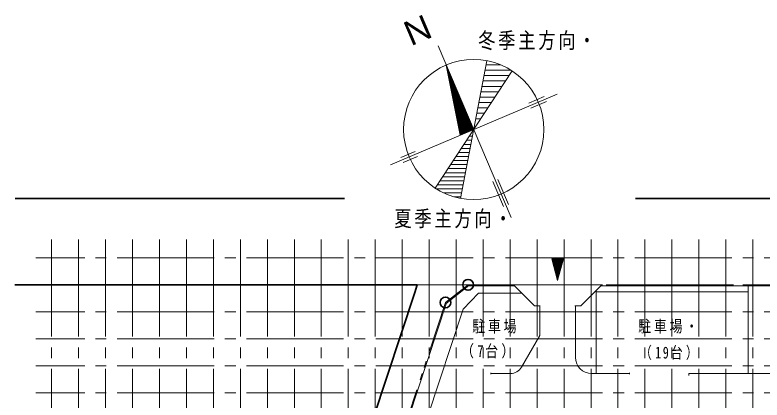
# Model space of a CAD drawing. Units: millimetres, scale not verified. Extents: x -269386 to 273530, y -150741 to 145098.
# Drawn here: x -267398 to -128890, y 73722 to 145098 of the extents above; entities that cross this region are included whole.
import ezdxf
from ezdxf.enums import TextEntityAlignment as Align

# ---------------------------------------------------------------- set-up
doc = ezdxf.new("R2010")
doc.units = ezdxf.units.MM
doc.header["$LTSCALE"] = 2000
doc.linetypes.add('CHAIN2', pattern=[12, 9, -1, 1, -1])
doc.linetypes.add('DOUBLE_CHAIN2', pattern=[12.8, 9, -1, 0.6, -0.6, 0.6, -1])
for name, color, linetype, lineweight in [('0-0_ 補助線', 4, 'CHAIN2', 9), ('1-1_ 1-1ﾚｲﾔ', 2, 'Continuous', 18), ('7-1_ 7-1ﾚｲﾔ', 4, 'Continuous', 9)]:
    doc.layers.add(name, color=color, linetype=linetype, lineweight=lineweight)
for name, color, linetype in [('1-7_ 1-7ﾚｲﾔ', 7, 'Continuous'), ('1-9_ 1-9ﾚｲﾔ', 7, 'Continuous'), ('7-4_ 7-4ﾚｲﾔ', 3, 'Continuous')]:
    doc.layers.add(name, color=color, linetype=linetype)
doc.styles.add('ＭＳ ゴシック', font='')
doc.styles.get('ＭＳ ゴシック').set_extended_font_data('MS Gothic')

msp = doc.modelspace()

# ---------------------------------------------------------------- linework, layer by layer
at = {"layer": '0-0_ 補助線'}
for p, q in [((-260599, 103484), (-260599, -134582)), ((-255599, 103484), (-255599, -134582)), ((-250599, 103484), (-250599, -134582)), ((-245599, 103484), (-245599, -134582)), ((-240599, 103484), (-240599, -134582)), ((-235599, 103484), (-235599, -134582)), ((-230599, 103484), (-230599, -134582)), ((-225599, 103484), (-225599, -134582)), ((-220599, 103484), (-220599, -134582)), ((-215599, 103484), (-215599, -134582)), ((-210599, 103484), (-210599, -134582)), ((-205599, 103484), (-205599, -134582)), ((-200599, 103484), (-200599, -134582)), ((-195599, 103484), (-195599, -134582)), ((-190599, 103484), (-190599, -134582)), ((-185599, 103484), (-185599, -134582)), ((-180599, 103484), (-180599, -134582)), ((-175599, 103484), (-175599, -134582)), ((-170599, 103484), (-170599, -134582)), ((-165599, 103484), (-165599, -134582)), ((-160599, 103484), (-160599, -134582)), ((-155599, 103484), (-155599, -134582)), ((-150599, 103484), (-150599, -134582)), ((-145599, 103484), (-145599, -134582)), ((-140599, 103484), (-140599, -134582)), ((-135599, 103484), (-135599, -134582)), ((-130599, 103484), (-130599, -134582)), ((273530, 100082), (-263527, 100082)), ((273530, 95082), (-263527, 95082)), ((273530, 90082), (-263527, 90082)), ((273530, 85082), (-263527, 85082)), ((273530, 80082), (-263527, 80082)), ((273530, 75082), (-263527, 75082))]:
    msp.add_line(p, q, dxfattribs=at)
at = {"layer": '1-1_ 1-1ﾚｲﾔ'}
for p, q in [((-187463, 91646), (-183252, 94924)), ((-174734, 94882), (-183375, 94882)), ((-174992, 95035), (-174992, 95168)), ((-174987, 95085), (-171096, 91194)), ((-162490, 91194), (-158600, 95084)), ((-87147, 94882), (-158856, 94882)), ((-131458, 95084), (-131458, 78628)), ((-181476, 93547), (-184300, 90585)), ((-181476, 93547), (-173449, 93547)), ((-159683, 93790), (-131458, 93790)), ((-159667, 94017), (-159667, 78628)), ((-254323, -111805), (-187395, 91742)), ((-208717, 16618), (-184300, 90585)), ((-171097, 91194), (-170030, 91194)), ((-170092, 91243), (-170092, 91124)), ((-170092, 91194), (-170092, 85694)), ((-162490, 91194), (-163579, 91194)), ((-163490, 91155), (-163490, 91243)), ((-163489, 81627), (-163489, 91193)), ((-173484, 79826), (-170092, 85694)), ((-175561, 78627), (-179184, 78627)), ((-179156, 78549), (-179156, 78778)), ((-160489, 78627), (-153459, 78627)), ((-153484, 78510), (-153484, 78757)), ((-142485, 78633), (-142485, 78261)), ((-142477, 78629), (-142485, 78629)), ((-142483, 78646), (-142483, 78490)), ((-142478, 78628), (-110335, 78628))]:
    msp.add_line(p, q, dxfattribs=at)
for centre, radius, start, end in [((-160489, 81627), 3000, 180, 270), ((-175561, 81027), 2400, 270, 329.96936)]:
    msp.add_arc(centre, radius, start, end, dxfattribs=at)
at = {"layer": '7-1_ 7-1ﾚｲﾔ'}
for p, q in [((-175433, 107570), (-188940, 139391)), ((-187467, 135901), (-187461, 135907)), ((-187453, 135830), (-187436, 135848)), ((-187451, 135820), (-184854, 122803)), ((-187439, 135759), (-187410, 135788)), ((-184772, 111098), (-179928, 136612)), ((-180039, 135864), (-177375, 135864)), ((-189487, 112976), (-175230, 134722)), ((-187425, 135688), (-187385, 135728)), ((-187411, 135618), (-187360, 135669)), ((-187397, 135547), (-187335, 135609)), ((-187383, 135476), (-187309, 135550)), ((-187369, 135405), (-187284, 135490)), ((-187354, 135335), (-187259, 135431)), ((-187340, 135264), (-187233, 135371)), ((-187326, 135193), (-187208, 135311)), ((-187312, 135122), (-187183, 135252)), ((-187298, 135052), (-187157, 135192)), ((-187284, 134981), (-187132, 135133)), ((-187270, 134910), (-187107, 135073)), ((-187256, 134840), (-187082, 135014)), ((-187242, 134769), (-187056, 134954)), ((-187227, 134698), (-187031, 134894)), ((-187213, 134627), (-187006, 134835)), ((-187199, 134557), (-186980, 134775)), ((-187185, 134486), (-186955, 134716)), ((-187171, 134415), (-186930, 134656)), ((-187157, 134344), (-186905, 134597)), ((-187143, 134274), (-186879, 134537)), ((-187129, 134203), (-186854, 134477)), ((-187115, 134132), (-186829, 134418)), ((-187100, 134061), (-186803, 134358)), ((-180241, 134864), (-175461, 134864)), ((-187086, 133991), (-186778, 134299)), ((-187072, 133920), (-186753, 134239)), ((-187058, 133849), (-186728, 134179)), ((-187044, 133778), (-186702, 134120)), ((-187030, 133708), (-186677, 134060)), ((-187016, 133637), (-186652, 134001)), ((-187002, 133566), (-186626, 133941)), ((-186987, 133495), (-186601, 133882)), ((-186973, 133425), (-186576, 133822)), ((-186959, 133354), (-186551, 133763)), ((-186945, 133283), (-186525, 133703)), ((-186931, 133212), (-186500, 133643)), ((-186917, 133142), (-186475, 133584)), ((-186903, 133071), (-186449, 133524)), ((-186889, 133000), (-186424, 133465)), ((-186875, 132929), (-186399, 133405)), ((-186860, 132859), (-186374, 133345)), ((-186846, 132788), (-186348, 133286)), ((-186832, 132717), (-186323, 133226)), ((-186818, 132646), (-186298, 133167)), ((-186804, 132576), (-186272, 133107)), ((-186790, 132505), (-186247, 133048)), ((-186776, 132434), (-186222, 132988)), ((-180442, 133864), (-175828, 133864)), ((-186762, 132363), (-186197, 132928)), ((-186748, 132293), (-186171, 132869)), ((-186733, 132222), (-186146, 132809)), ((-186719, 132151), (-186121, 132750)), ((-186705, 132080), (-186095, 132690)), ((-186691, 132010), (-186070, 132631)), ((-186677, 131939), (-186045, 132571)), ((-186663, 131868), (-186020, 132511)), ((-186649, 131797), (-185994, 132452)), ((-186635, 131727), (-185969, 132392)), ((-186620, 131656), (-185944, 132333)), ((-186606, 131585), (-185918, 132273)), ((-186592, 131514), (-185893, 132214)), ((-186578, 131444), (-185868, 132154)), ((-186564, 131373), (-185843, 132094)), ((-186550, 131302), (-185817, 132035)), ((-186536, 131231), (-185792, 131975)), ((-186522, 131161), (-185767, 131916)), ((-186508, 131090), (-185741, 131856)), ((-186493, 131019), (-185716, 131796)), ((-186479, 130948), (-185691, 131737)), ((-186465, 130878), (-185665, 131677)), ((-186451, 130807), (-185640, 131618)), ((-180809, 131864), (-177128, 131864)), ((-180625, 132864), (-176505, 132864)), ((-197756, 117324), (-166885, 130428)), ((-186437, 130736), (-185615, 131558)), ((-186423, 130665), (-185590, 131499)), ((-186409, 130595), (-185564, 131439)), ((-186395, 130524), (-185539, 131380)), ((-186381, 130453), (-185514, 131320)), ((-186366, 130382), (-185488, 131260)), ((-186352, 130312), (-185463, 131201)), ((-186338, 130241), (-185438, 131141)), ((-186324, 130170), (-185413, 131082)), ((-186310, 130099), (-185387, 131022)), ((-186296, 130029), (-185362, 130963)), ((-186282, 129958), (-185337, 130903)), ((-186268, 129887), (-185311, 130843)), ((-186253, 129817), (-185286, 130784)), ((-186239, 129746), (-185261, 130724)), ((-186225, 129675), (-185236, 130665)), ((-186211, 129604), (-185210, 130605)), ((-186197, 129533), (-185185, 130545)), ((-186183, 129463), (-185160, 130486)), ((-186169, 129392), (-185134, 130426)), ((-186155, 129321), (-185109, 130367)), ((-186141, 129251), (-185084, 130307)), ((-186126, 129180), (-185059, 130248)), ((-180992, 130864), (-177806, 130864)), ((-186112, 129109), (-185033, 130188)), ((-186098, 129038), (-185008, 130128)), ((-186084, 128968), (-184983, 130069)), ((-186070, 128897), (-184957, 130009)), ((-186056, 128826), (-184932, 129950)), ((-186042, 128755), (-184907, 129890)), ((-186028, 128685), (-184882, 129831)), ((-186014, 128614), (-184856, 129771)), ((-185999, 128543), (-184831, 129711)), ((-185985, 128472), (-184806, 129652)), ((-185971, 128402), (-184780, 129592)), ((-185957, 128331), (-184755, 129533)), ((-185943, 128260), (-184730, 129473)), ((-185929, 128189), (-184705, 129414)), ((-185915, 128119), (-184679, 129354)), ((-185901, 128048), (-184654, 129294)), ((-185886, 127977), (-184629, 129235)), ((-185872, 127906), (-184603, 129175)), ((-185858, 127836), (-184578, 129116)), ((-185844, 127765), (-184553, 129056)), ((-185830, 127694), (-184528, 128997)), ((-185816, 127623), (-184502, 128937)), ((-185802, 127553), (-184477, 128877)), ((-185788, 127482), (-184452, 128818)), ((-181394, 128863), (-179106, 128863)), ((-181193, 129864), (-178465, 129864)), ((-169259, 129963), (-172152, 128735)), ((-168882, 129037), (-171767, 127812)), ((-185774, 127411), (-184426, 128758)), ((-185759, 127340), (-184401, 128699)), ((-185745, 127270), (-184376, 128639)), ((-185731, 127199), (-184351, 128580)), ((-185717, 127128), (-184325, 128520)), ((-185703, 127057), (-184300, 128460)), ((-185689, 126987), (-184275, 128401)), ((-185675, 126916), (-184249, 128341)), ((-185661, 126845), (-184224, 128282)), ((-185647, 126774), (-184199, 128222)), ((-185632, 126704), (-184174, 128163)), ((-185618, 126633), (-184148, 128103)), ((-185604, 126562), (-184123, 128043)), ((-185590, 126491), (-184098, 127984)), ((-185576, 126421), (-184072, 127924)), ((-185562, 126350), (-184047, 127865)), ((-185548, 126279), (-184022, 127805)), ((-185534, 126208), (-183997, 127745)), ((-185519, 126138), (-183971, 127686)), ((-185505, 126067), (-183946, 127626)), ((-185491, 125996), (-183921, 127567)), ((-185477, 125925), (-183895, 127507)), ((-185463, 125855), (-183870, 127448)), ((-181559, 127863), (-179747, 127863)), ((-185449, 125784), (-183845, 127388)), ((-185435, 125713), (-183820, 127329)), ((-185421, 125642), (-183794, 127269)), ((-185407, 125572), (-183769, 127209)), ((-185392, 125501), (-183744, 127150)), ((-185378, 125430), (-183718, 127090)), ((-185364, 125359), (-183693, 127031)), ((-185350, 125289), (-183668, 126971)), ((-185336, 125218), (-183642, 126911)), ((-185322, 125147), (-183617, 126852)), ((-185308, 125076), (-183592, 126792)), ((-185294, 125006), (-183567, 126733)), ((-185280, 124935), (-183541, 126673)), ((-185265, 124864), (-183516, 126614)), ((-185251, 124794), (-183491, 126554)), ((-185237, 124723), (-183465, 126494)), ((-185223, 124652), (-183440, 126435)), ((-185209, 124581), (-183415, 126375)), ((-185195, 124511), (-183390, 126316)), ((-185181, 124440), (-183364, 126256)), ((-185167, 124369), (-183339, 126197)), ((-185153, 124298), (-183314, 126137)), ((-185138, 124228), (-183288, 126077)), ((-181761, 126863), (-180387, 126863)), ((-185124, 124157), (-183263, 126018)), ((-185110, 124086), (-183238, 125958)), ((-185096, 124015), (-183213, 125899)), ((-185082, 123945), (-183187, 125839)), ((-185068, 123874), (-183162, 125780)), ((-185054, 123803), (-183137, 125720)), ((-185040, 123732), (-183111, 125660)), ((-185025, 123661), (-183086, 125601)), ((-185011, 123591), (-183061, 125541)), ((-184997, 123520), (-183036, 125482)), ((-184983, 123449), (-183010, 125422)), ((-184969, 123379), (-182985, 125363)), ((-184955, 123308), (-182960, 125303)), ((-184941, 123237), (-182934, 125243)), ((-184927, 123166), (-182909, 125184)), ((-184913, 123096), (-182884, 125124)), ((-184898, 123025), (-182859, 125065)), ((-184884, 122954), (-182833, 125005)), ((-184870, 122883), (-182808, 124946)), ((-184856, 122813), (-182783, 124886)), ((-184732, 122852), (-182757, 124826)), ((-184584, 122915), (-182732, 124767)), ((-184437, 122977), (-182707, 124707)), ((-181962, 125863), (-181065, 125863)), ((-184289, 123040), (-182682, 124648)), ((-184142, 123102), (-182656, 124588)), ((-183994, 123165), (-182631, 124528)), ((-183847, 123228), (-182606, 124469)), ((-183700, 123290), (-182580, 124409)), ((-183552, 123353), (-182555, 124350)), ((-183405, 123415), (-182530, 124290)), ((-183257, 123478), (-182505, 124231)), ((-183110, 123541), (-182479, 124171)), ((-182962, 123603), (-182454, 124112)), ((-182815, 123666), (-182429, 124052)), ((-182667, 123728), (-182403, 123992)), ((-182520, 123791), (-182378, 123933)), ((-182372, 123854), (-182353, 123873)), ((-183153, 122614), (-182612, 122614)), ((-184135, 121114), (-182880, 121114)), ((-183644, 121864), (-182746, 121864)), ((-195855, 118674), (-193199, 119801)), ((-185117, 119614), (-183190, 119614)), ((-184616, 120364), (-183035, 120364)), ((-195453, 117758), (-192789, 118889)), ((-186100, 118114), (-183468, 118114)), ((-185609, 118864), (-183324, 118864)), ((-187071, 116614), (-183767, 116614)), ((-186580, 117364), (-183612, 117364)), ((-188053, 115114), (-184035, 115114)), ((-187573, 115864), (-183891, 115864)), ((-189036, 113614), (-184314, 113614)), ((-188555, 114364), (-184180, 114364)), ((-176824, 109567), (-178790, 114200)), ((-175910, 109975), (-177875, 114604)), ((-189277, 112864), (-184458, 112864)), ((-187920, 112114), (-184603, 112114)), ((-186040, 111364), (-184757, 111364)), ((-166802, 95886), (-167876, 99895)), ((-167876, 99891), (-165718, 99891)), ((-167858, 99841), (-165739, 99841)), ((-167841, 99791), (-165755, 99791)), ((-167829, 99741), (-165767, 99741)), ((-166793, 95890), (-165718, 99900)), ((-167817, 99691), (-165779, 99691)), ((-167801, 99641), (-165792, 99641)), ((-167788, 99591), (-165804, 99591)), ((-167780, 99541), (-165820, 99541)), ((-167768, 99491), (-165836, 99491)), ((-167748, 99441), (-165849, 99441)), ((-167740, 99391), (-165865, 99391)), ((-167727, 99341), (-165873, 99341)), ((-167711, 99291), (-165889, 99291)), ((-167695, 99241), (-165902, 99241)), ((-167683, 99191), (-165914, 99191)), ((-167674, 99141), (-165926, 99141)), ((-167658, 99091), (-165946, 99091)), ((-167646, 99041), (-165955, 99041)), ((-167625, 98991), (-165967, 98991)), ((-167617, 98941), (-165983, 98941)), ((-167605, 98891), (-165995, 98891)), ((-167589, 98841), (-166012, 98841)), ((-167577, 98791), (-166020, 98791)), ((-167564, 98741), (-166036, 98741)), ((-167552, 98691), (-166048, 98691)), ((-167536, 98641), (-166061, 98641)), ((-167528, 98591), (-166077, 98591)), ((-167507, 98541), (-166089, 98541)), ((-167503, 98491), (-166105, 98491)), ((-167483, 98441), (-166113, 98441)), ((-167471, 98391), (-166130, 98391)), ((-167458, 98341), (-166142, 98341)), ((-167446, 98291), (-166150, 98291)), ((-167430, 98241), (-166171, 98241)), ((-167409, 98191), (-166183, 98191)), ((-167409, 98141), (-166199, 98141)), ((-167389, 98091), (-166211, 98091)), ((-167373, 98041), (-166219, 98041)), ((-167356, 97991), (-166236, 97991)), ((-167348, 97941), (-166252, 97941)), ((-167328, 97891), (-166260, 97891)), ((-167324, 97841), (-166272, 97841)), ((-167312, 97791), (-166289, 97791)), ((-167295, 97741), (-166305, 97741)), ((-167283, 97691), (-166317, 97691)), ((-167263, 97641), (-166334, 97641)), ((-167255, 97591), (-166342, 97591)), ((-167238, 97541), (-166358, 97541)), ((-167230, 97491), (-166366, 97491)), ((-167210, 97441), (-166391, 97441)), ((-167206, 97391), (-166403, 97391)), ((-167181, 97341), (-166415, 97341)), ((-167177, 97291), (-166423, 97291)), ((-167161, 97241), (-166444, 97241)), ((-167145, 97191), (-166452, 97191)), ((-167132, 97141), (-166460, 97141)), ((-167116, 97091), (-166480, 97091)), ((-167108, 97041), (-166492, 97041)), ((-167092, 96991), (-166505, 96991)), ((-167075, 96941), (-166517, 96941)), ((-167063, 96891), (-166533, 96891)), ((-167051, 96841), (-166550, 96841)), ((-167039, 96791), (-166558, 96791)), ((-167026, 96741), (-166574, 96741)), ((-167014, 96691), (-166582, 96691)), ((-167002, 96641), (-166603, 96641)), ((-166986, 96591), (-166619, 96591)), ((-166973, 96541), (-166627, 96541)), ((-166957, 96491), (-166643, 96491)), ((-166945, 96441), (-166651, 96441)), ((-166937, 96391), (-166672, 96391)), ((-166920, 96341), (-166680, 96341)), ((-166900, 96291), (-166688, 96291)), ((-166892, 96241), (-166704, 96241)), ((-166880, 96191), (-166721, 96191)), ((-166863, 96141), (-166737, 96141)), ((-166847, 96091), (-166749, 96091)), ((-166839, 96041), (-166757, 96041)), ((-166827, 95991), (-166774, 95991)), ((-166810, 95941), (-166794, 95941))]:
    msp.add_line(p, q, dxfattribs=at)
at = {"layer": '7-1_ 7-1ﾚｲﾔ', "color": 7, "lineweight": 35}
for p, q in [((-267387, 111082), (-206328, 111082)), ((-152370, 111082), (262684, 111082)), ((-192811, 95082), (-267398, 95082)), ((-193283, 93679), (-192808, 95090)), ((-193285, 93678), (-260212, -109868))]:
    msp.add_line(p, q, dxfattribs=at)
at = {"layer": '7-1_ 7-1ﾚｲﾔ', "color": 6, "linetype": 'DOUBLE_CHAIN2'}
for p, q in [((-187586, 91804), (-183375, 95082)), ((-183375, 95082), (248565, 95082)), ((-254513, -111742), (-187585, 91804))]:
    msp.add_line(p, q, dxfattribs=at)
at = {"layer": '7-1_ 7-1ﾚｲﾔ'}
msp.add_circle((-182349, 123864), 13000, dxfattribs=at)
at = {"layer": '7-1_ 7-1ﾚｲﾔ', "color": 7, "lineweight": 35}
for centre, radius in [((-183379, 95084), 1001), ((-187589, 91800), 1000)]:
    msp.add_circle(centre, radius, dxfattribs=at)

# ---------------------------------------------------------------- texts
at = {"layer": '1-7_ 1-7ﾚｲﾔ', "char_height": 2199, "attachment_point": 7, "style": 'ＭＳ ゴシック'}
for s, insert in [('\\T1.25;\\W0.8;（7台）', (-184708, 81423)), ('\\T1.27;\\W0.75;（19台）', (-151579, 81138))]:
    msp.add_mtext(s, dxfattribs=dict(at, insert=insert))
at = {"layer": '1-9_ 1-9ﾚｲﾔ', "char_height": 2199, "attachment_point": 7, "style": 'ＭＳ ゴシック'}
for s, insert in [('\\T1.21;\\W0.8;駐車場', (-182609, 86053)), ('\\T1.21;\\W0.8;駐車場・', (-151849, 86053))]:
    msp.add_mtext(s, dxfattribs=dict(at, insert=insert))
at = {"layer": '7-4_ 7-4ﾚｲﾔ', "color": 6, "style": 'ＭＳ ゴシック'}
msp.add_text('Ｎ', height=4545, rotation=23.001, dxfattribs=at).set_placement((-194176, 137723), align=Align.BOTTOM_LEFT)
at = {"layer": '7-4_ 7-4ﾚｲﾔ', "char_height": 2933, "attachment_point": 7, "style": 'ＭＳ ゴシック'}
for s, insert in [('\\T1.16;\\W0.8;冬季主方向・', (-181519, 138550)), ('\\T1.16;\\W0.8;夏季主方向・', (-197060, 105557))]:
    msp.add_mtext(s, dxfattribs=dict(at, insert=insert))

doc.saveas('drawing.dxf')
